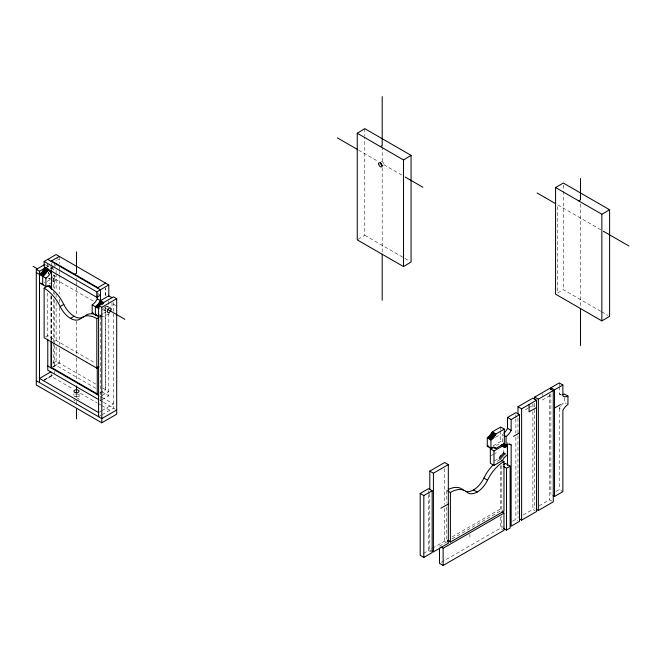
<?xml version="1.0" encoding="UTF-8"?>
<svg xmlns="http://www.w3.org/2000/svg" width="662" height="662" viewBox="0 0 662 662"><rect width="100%" height="100%" fill="white"/><g stroke="black" fill="none" stroke-linecap="round" stroke-linejoin="round"><path stroke-width="0.5" stroke-dasharray="3.31 2.48" d="M494.522 460.893L498.693 458.485L500.985 455.117L503.765 452.609L503.765 448.877M358.084 239.354L364.787 235.283L364.787 136.852M45.595 266.074L47.78 264.817M47.391 266.712L49.137 265.694M46.241 267.44L48.748 265.992M50.279 268.805L53.614 266.877M54.45 266.397L56.121 265.437M47.076 281.424L50.411 279.496M51.95 282.302L47.772 284.718L47.085 284.321M52.778 281.822L56.121 279.894L52.919 278.048M45.587 336.9L47.772 335.642L95.096 362.966M100.459 400.618L100.459 315.129L102.958 313.689M103.793 313.2L106.301 311.761M109.503 313.606L103.322 316.767M52.778 363.107L56.121 361.179L96.304 384.382M52.646 366.88L59.323 363.033M52.778 367.311L56.121 365.383L96.304 388.577M43.882 380.038L52.646 374.973M44.759 379.599L52.646 375.04M43.311 380.94L51.197 376.388L73.325 389.157M99.755 393.12L105.597 389.744L105.597 306.696L105.589 389.752M102.122 395.454L108.8 391.598L101.658 387.469M102.122 399.649L108.8 395.802L108.8 313.672M98.588 412.542L101.212 411.028M102.089 410.523L113.483 403.944L103.636 398.259M98.588 416.746L101.212 415.231M102.089 414.726L113.483 408.148L113.483 312.398M600.707 311.256L563.329 289.683L557.371 293.117L557.371 204.69L600.748 229.731M525.429 409.753L527.912 408.313M528.739 407.842L532.877 405.45L534.333 406.286M542.17 400.08L549.626 395.777L551.81 397.043M495.581 437.284L500.704 434.33M493.19 445.816L500.704 441.48L502.152 442.315M496.318 445.394L499.016 444.268M491.204 455.663L493.761 454.19M494.613 453.693L496.318 452.709M423.514 553.399L428.529 550.503L430.705 551.76M429.787 493.595L429.787 549.774L431.541 548.765M432.418 548.252L444.69 541.168L448.331 543.27M452.129 536.874L500.331 509.045L503.244 510.725M439.502 546.142L446.66 542.013M452.022 538.909L500.331 511.023M555.89 491.477L559.233 489.549L562.874 491.651M441.289 562.311L500.331 528.226L502.516 529.484M503.252 526.538L501.796 527.374L501.796 516.037M512.529 521.184L515.864 519.256L518.048 520.514M523.237 515.003L532.877 509.434L535.062 510.692M539.108 505.842L549.626 499.769L551.81 501.026M105.862 306.465L106.342 306.216M100.012 316.436L100.93 316.279M43.882 282.467L44.569 282.864M99.317 315.84L100.459 316.477M358.506 150.075L377.853 161.247M383.902 164.739L402.521 175.488M601.592 311.769L607.824 315.369M364.787 235.283L403.944 257.89M404.83 258.403L409.282 260.969M559.233 386.873L559.233 393.799L560.689 394.643M559.895 394.262L561.351 395.106M564.305 397.721L564.305 402.388L566.49 403.655M560.292 406.509A10.733 6.198 -60 0 0 559.233 408.264L562.146 409.943M503.765 452.609L505.95 453.867M503.286 452.949L505.47 454.215M502.814 453.329L504.99 454.587M502.342 453.735L504.527 454.993M501.879 454.165L504.063 455.431M501.424 454.628L503.608 455.895M500.985 455.117L503.17 456.383M500.563 455.63L503.468 457.318M500.149 456.168L502.334 457.425M499.752 456.722L501.937 457.98M499.38 457.293L501.564 458.559M499.032 457.881L501.208 459.147M498.693 458.485L500.877 459.742M59.323 259.992L56.121 258.147L56.121 261.233M97.777 293.68L100.459 295.227M51.197 268.127L54.4 269.972M113.483 304.156L115.891 305.546M53.043 274.895L54.64 275.814M107.194 306.175L110.397 308.02M93.21 301.053L53.357 278.048L53.357 287.631M104.646 307.656L106.408 308.674M48.864 278.421L50.469 279.347M101.551 308.84L104.753 310.685M99.772 314.731L102.858 316.519M99.805 314.955L102.205 316.345M99.772 315.335L101.369 316.262M429.787 549.774L431.243 550.61M101.658 391.672L108.8 395.802M100.053 396.19L102.742 397.738M99.871 400.287L102.742 401.942M103.413 402.33L115.089 409.066M80.4 393.245L97.215 402.951M98.1 403.464L100.756 404.995M101.642 405.508L111.382 411.127M580.516 203.888L580.516 307.466M563.329 185.095L563.329 190.226M563.329 191.252L563.329 289.683M559.233 382.917L559.233 385.888M559.233 408.264L559.233 489.549M550.883 393.89L550.883 494.365M549.626 393.948L549.626 499.769M542.17 393.683L542.17 395.512M534.722 403.249L534.722 408.404M534.722 409.43L534.722 508.366M532.877 403.621L532.877 407.511M532.877 411.623L532.877 509.434M517.974 418.07L517.974 434.562M517.974 435.588L517.974 518.04M515.864 414.677L515.864 417.755M515.864 418.781L515.864 433.13M515.864 437.234L515.864 519.256M502.45 441.844L502.45 434.371A10.087 5.826 -60 0 0 502.938 434.024M501.796 465.535L501.796 510.89M500.704 427.015L500.704 429.754M500.704 430.672L500.704 441.48M500.331 465.659L500.331 509.045M500.331 517.088L500.331 528.226M469.912 534.317L469.912 537.18M446.776 490.377L446.776 502.772M446.776 506.91L446.776 539.969M444.69 468.646L444.69 504.403M444.69 508.482L444.69 541.168M428.529 490.724L428.529 493.819M428.529 494.845L428.529 550.503M382.197 146.567L382.197 161.785M382.197 167.776L382.197 252.007M364.787 128.651L364.787 135.826M113.483 302.327L113.483 311.363M112.002 302.865L112.002 308.029M108.8 301.011L108.8 307.209M97.827 292.728L97.827 295.806M79.068 393.708L79.068 399.591A2.574 1.49 0 0 0 77.156 398.16M76.494 278.255L76.494 281.292M76.494 282.302L76.494 286.348M76.494 287.358L76.494 316.072M76.494 321.211L76.494 357.182M76.494 358.208L76.494 380.815M76.494 394.18L76.494 400.345M76.494 401.379L76.494 404.457M73.921 393.708L73.921 395.388M59.323 256.401L59.307 263.584M59.323 267.208L59.323 270.295M59.323 271.329L59.307 273.836M59.307 274.862L59.323 293.994M59.323 299.15L59.307 302.542M59.323 307.391L59.307 344.579M59.323 348.601L59.307 363.041M56.121 270.51L56.121 272.661M56.121 273.605L56.121 290.088M56.121 294.209L56.121 297.296M56.121 302.451L56.121 342.635M56.121 346.756L56.121 365.383M54.4 262.657L54.4 265.404M54.4 275.127L54.4 288.508M54.4 292.629L54.4 294.681M54.4 299.836L54.4 344.108M54.4 345.134L54.4 367.782M54.4 371.514L54.4 374.03M53.357 291.727L53.357 293.779M53.357 298.893L53.357 341.898M53.357 342.924L53.357 366.475M52.919 265.652L52.919 269.782M51.545 262.946L51.545 266.033M51.545 267.067L51.545 270.154M51.545 295.84L51.545 339.871M51.197 295.922L51.197 340.194M51.197 373.865L51.197 376.388M50.974 265.172L50.974 269.136M50.974 295.823L50.974 340.069M47.772 264.312L47.772 267.283M47.772 292.943L47.772 337.19M75.203 400.882A2.574 1.49 0 0 1 73.921 399.591M106.797 306.109A2.574 1.49 -60 0 1 107.848 307.218M106.036 310.561A2.574 1.49 -60 0 1 104.248 309.866A2.574 1.49 -60 0 1 105.399 306.854M106.036 306.357A2.574 1.49 -60 0 1 106.508 306.158M497.187 461.488A28.623 16.525 -60 0 1 500.331 459.461M507.183 442.572A10.733 6.198 -60 0 1 507.522 442.795M561.095 405.417A10.733 6.198 -60 0 1 564.305 402.388M561.062 394.635A10.087 5.826 -60 0 1 559.233 393.799M48.434 272.206A2.574 1.49 -60 0 1 48.765 273.034L48.74 273.588A2.574 1.49 -60 0 1 48.607 274.192M50.626 277.957A2.574 1.49 -60 0 1 48.574 278.156M52.886 276.286A2.574 1.49 -60 0 1 55.169 276.997A2.574 1.49 -60 0 1 52.886 280.349M48.525 272.388A2.574 1.49 -60 0 1 48.707 273.878M96.917 313.068A10.733 6.198 -60 0 1 97.256 313.283M104.406 306.754A2.574 1.49 -60 0 1 104.116 307.358M103.744 307.904A2.574 1.49 -60 0 1 103.305 308.368M381.337 161.553A2.416 1.39 60 0 1 383.67 163.622A2.416 1.39 60 0 1 383.05 165.955M105.597 295.418L105.597 288.243L105.589 295.426M75.203 396.679A2.574 1.49 0 0 0 79.068 395.388A2.574 1.49 0 0 0 75.203 394.105A2.574 1.49 0 0 0 75.203 396.679"/><path stroke-width="0.99" d="M39.497 274.449L42.318 271.875L44.569 268.408L46.241 267.44M43.179 284.486L42.699 284.701L42.699 276.294L46.745 272.065L47.772 270.253L47.772 268.276M96.346 314.723L95.386 315.112L95.386 306.713L98.199 304.139L100.459 300.672L100.459 289.782L47.772 259.372M99.796 301.889L102.999 303.742L103.661 302.517L97.256 298.819L97.256 295.848M495.995 448.397L493.703 447.678L490.923 448.381L487.282 446.279L487.282 437.872L490.103 435.306L492.354 431.831L500.704 427.015L504.336 429.117L504.336 443.573L495.995 448.397L493.811 447.131M490.923 448.381L490.923 439.973L493.736 437.408L495.995 433.933L504.336 429.117M357.248 133.236L364.787 128.651L411.061 155.371L411.061 262.003L403.53 266.579L357.248 239.867L357.248 133.236L403.53 159.956L403.53 266.579M403.53 159.956L411.061 155.371M100.459 295.227L96.817 297.329L44.139 266.91L44.139 261.473L56.121 254.547L108.8 284.966L108.8 296.245M98.588 416.746L98.588 305.447L113.483 296.841L116.686 298.694L116.686 414.197L101.791 422.795L36.294 384.986L36.294 269.409L45.057 264.353M50.974 261.217L59.323 256.401M36.294 269.409L39.497 271.263L45.637 267.721M99.002 366.897L96.817 368.155L44.131 337.744L44.131 288.16L47.772 286.058L48.914 286.745A28.623 16.525 60 0 1 63.8 304.446A18.387 10.617 60 0 0 84.43 316.353M74.69 274.242L76.494 273.199L76.494 251.858M44.131 288.16L45.273 288.847A28.623 16.525 60 0 1 60.159 306.547L63.8 304.446M97.256 287.937L105.597 283.113M44.139 261.473L96.817 291.884L108.8 284.966M100.459 300.672L108.8 295.848L112.002 297.701M70.478 318.372L74.111 316.27M98.588 305.447L101.791 307.292L116.686 298.694M380.385 146.592L382.197 145.549L382.197 96.553M60.159 306.547A18.387 10.617 60 0 0 80.789 318.455A28.623 16.525 60 0 1 95.676 317.942L96.817 318.579L99.002 317.321M50.891 371.854L39.497 378.432L98.588 412.542M116.686 409.993L101.791 418.599L36.294 380.716M555.567 187.528L563.329 183.051L609.603 209.763L609.603 316.395L601.849 320.88L555.567 294.16L555.567 187.528L601.849 214.248L609.603 209.763M578.704 200.884L580.516 199.85L580.516 178.5M517.974 413.949L517.974 406.733L532.877 398.135L536.518 400.237L536.518 511.536L521.615 520.142L519.43 518.876M534.722 399.128L534.722 397.068L549.626 388.462L553.267 390.563L553.267 501.87L538.363 510.468L536.179 509.21M550.883 389.786L550.883 387.733L559.233 382.917L562.874 385.019L562.874 395.901A10.087 5.826 -60 0 0 567.946 396.091L567.946 404.49A10.733 6.198 -60 0 0 562.874 410.366L562.874 491.651L554.524 496.467L553.068 495.631M517.974 406.733L521.615 408.835L536.518 400.237M534.722 397.068L538.363 399.169L553.267 390.563M550.883 387.733L554.524 389.835L562.874 385.019M503.898 433.229A10.087 5.826 -60 0 0 507.522 428.331L507.522 417.449L515.864 412.625L519.505 414.726L519.505 521.358L511.155 526.174L511.155 444.897L509.699 444.053M507.522 417.449L511.155 419.543L519.505 414.726M536.518 407.552L529.07 411.855L529.07 404.532M429.787 489.508L429.787 471.121L444.69 462.523L448.331 464.625L448.331 543.27L433.428 551.876L431.972 551.032M429.787 471.121L433.428 473.222L448.331 464.625M554.524 408.04L560.491 404.59M507.406 446.304L505.032 446.991L501.391 444.889L503.765 444.202L507.406 446.304L507.406 454.711L504.626 457.219L502.334 460.587L493.993 465.403L490.352 463.301L490.352 448.836L492.909 447.363M513.538 436.374L519.505 432.931M420.18 493.48L428.529 488.664L432.162 490.765L432.162 552.604L423.821 557.421L420.18 555.327L420.18 493.48L423.821 495.581L432.162 490.765M490.352 448.836L493.993 450.938L502.334 446.122L505.032 446.991M503.252 464.699L505.437 463.433L510.154 466.156L510.154 527.995L506.513 530.096L503.368 528.284M503.368 466.445L506.513 468.257L510.154 466.156M440.884 508.251L448.331 503.947M447.553 541.491L449.341 540.457M447.504 540.382L450.417 542.07L503.972 511.147L503.972 461.563L501.788 460.297M440.958 546.977L443.135 548.244L503.972 513.116L503.972 530.328L443.135 565.447L439.502 563.345L439.502 548.169M99.068 316.75L92.184 313.267L92.184 304.859A10.087 5.826 -60 0 0 97.256 298.819M487.282 446.279L488.242 445.89M537.122 192.998L555.617 203.673M603.388 231.253L628.9 245.983M337.405 137.895L357.629 149.571M405.185 177.027L422.919 187.263M567.946 396.091L564.305 393.989A10.087 5.826 -60 0 1 562.386 394.618M507.522 428.331L511.155 430.432A10.087 5.826 -60 0 1 506.082 436.473L506.082 444.881A10.733 6.198 -60 0 1 511.155 444.897M503.906 435.215L506.082 436.473M492.354 431.831L495.995 433.933M492.032 432.452L495.673 434.553M491.692 433.056L495.333 435.157M491.328 433.651L494.961 435.753M490.939 434.222L494.572 436.324M490.525 434.777L494.166 436.879M490.103 435.306L493.736 437.408M503.178 443.192L506.082 444.881M489.657 435.811L493.298 437.913M489.201 436.291L492.842 438.393M503.277 444.425L506.918 446.527M502.797 444.607L506.43 446.709M488.73 436.738L492.371 438.84M502.317 444.74L505.958 446.842M501.846 444.839L505.487 446.941M488.258 437.152L491.891 439.254M501.68 445.311L504.585 446.991M501.25 445.278L504.163 446.958M487.77 437.532L491.411 439.634M501.573 445.609L503.757 446.875M500.877 445.278L503.368 446.751M487.282 437.872L490.923 439.973M493.48 447.024L494.936 447.86M487.762 446.064L489.218 446.908M465.643 491.403A18.387 10.617 -60 0 0 483.872 478.105L487.513 480.207A28.623 16.525 -60 0 1 503.972 461.563M473.553 489.93L477.194 492.032M501.788 511.858L503.972 513.116M51.545 260.886L97.827 287.606M447.504 490.799L450.417 492.478A28.623 16.525 -60 0 1 466.876 492.114A18.387 10.617 -60 0 0 487.513 480.207M44.569 268.408L50.974 272.099A10.087 5.826 -60 0 1 45.901 278.148L45.901 286.547A10.733 6.198 -60 0 1 50.974 286.563L50.974 288.624M44.255 269.02L47.457 270.874M100.136 301.284L103.338 303.138M43.907 269.624L47.11 271.478M43.543 270.22L46.745 272.065M99.424 302.484L102.627 304.33M43.154 270.791L46.357 272.645M99.035 303.055L100.641 303.982M42.749 271.346L45.951 273.199M98.63 303.61L101.029 305M33.1 266.347L37.502 268.896M107.285 309.179L124.878 319.341M42.318 271.875L45.521 273.729M98.199 304.139L99.805 305.066M41.872 272.38L45.074 274.233M97.761 304.644L99.358 305.571M41.416 272.86L44.619 274.705M97.306 305.124L98.903 306.051M40.953 273.307L44.155 275.152M96.834 305.571L99.234 306.961M40.473 273.72L43.675 275.574M96.354 305.985L98.762 307.375M39.985 274.101L43.187 275.955M95.874 306.365L99.077 308.219L98.588 308.558L92.184 304.859M36.294 272.595L45.901 278.148M49.377 285.636L50.974 286.563M40.779 283.096L42.385 284.023M95.866 314.897L97.463 315.824M39.497 282.848L45.901 286.547M97.827 394.238L51.545 367.518L51.545 340.897M47.772 365.995L98.853 395.487M98.671 399.583L47.772 370.199L47.772 339.25M601.849 214.248L601.849 320.88M580.516 308.492L580.516 345.49M554.524 389.835L554.524 496.467M538.363 399.169L538.363 510.468M521.615 408.835L521.615 520.142M511.155 419.543L511.155 430.432M507.522 443.821L507.522 465.427M506.513 468.257L506.513 530.096M493.993 450.938L493.993 465.403M450.417 492.478L450.417 542.07M443.135 548.244L443.135 565.447M433.428 473.222L433.428 551.876M423.821 495.581L423.821 557.421M382.197 254.059L382.197 300.283M101.791 307.292L101.791 422.795M97.256 366.781L97.256 394.569M96.817 291.884L96.817 297.329M96.817 318.579L96.817 368.155M76.494 385.954L76.494 393.154M76.494 408.57L76.494 418.847M51.545 270.154L51.545 289.699M50.974 270.121L50.974 272.099M50.974 341.096L50.974 367.849M39.497 271.263L39.497 382.636M85.439 315.534A28.623 16.525 60 0 1 93.168 313.838M483.872 478.105A28.623 16.525 -60 0 1 493.595 464.517M448.356 489.499A28.623 16.525 -60 0 1 463.243 490.012M52.066 280.274A2.574 1.49 -60 0 1 52.066 277.304M92.184 313.267A10.733 6.198 -60 0 1 93.143 312.878M382.197 165.723A2.416 1.39 60 0 1 380.542 162.289M111.05 309.063L111.034 309.626A2.574 1.49 -60 0 1 109.089 312.489A2.574 1.49 -60 0 1 107.418 311.372A2.574 1.49 -60 0 1 109.065 308.318L109.544 308.062A2.574 1.49 -60 0 1 111.05 309.063M75.203 392.475A2.574 1.49 0 0 0 79.068 391.184A2.574 1.49 0 0 0 75.203 389.901A2.574 1.49 0 0 0 75.203 392.475M378.681 163.812A2.416 1.39 60 0 0 381.246 166.998A2.416 1.39 60 0 0 381.246 163.58A2.416 1.39 60 0 0 378.681 163.812"/></g></svg>
